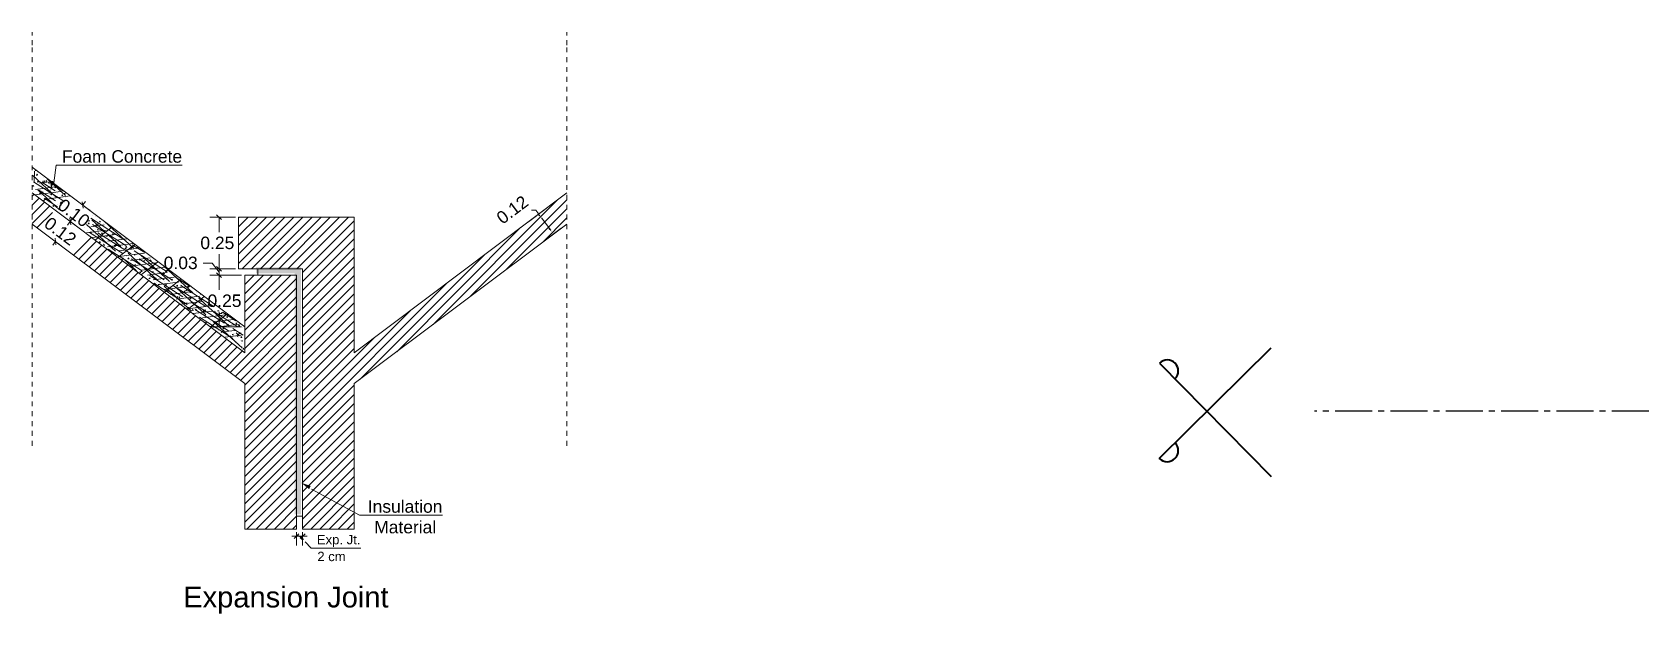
# Model space of a CAD drawing. Header units: metres. Extents: x 202848 to 204724, y 1924431 to 1925550.
# Drawn here: x 203373.34 to 203406.14, y 1924689.77 to 1924701.6 of the extents above; entities that cross this region are included whole.
import ezdxf

# ---------------------------------------------------------------- set-up
doc = ezdxf.new("R2010")
doc.units = ezdxf.units.M
doc.header["$MEASUREMENT"] = 0
doc.linetypes.add('CENTER2', pattern=[1.125, 0.75, -0.125, 0.125, -0.125])
doc.linetypes.add('PDF_IMPORT', pattern=[1, 0.8, -0.2])
doc.layers.add('rft', color=5, linetype='Continuous', lineweight=40)
doc.layers.add('WALL', color=7, linetype='Continuous', lineweight=35)
doc.styles.add('PDF Arial-BoldMT', font='arial.ttf')
doc.styles.add('PDF ArialMT', font='arial.ttf')

msp = doc.modelspace()

# ---------------------------------------------------------------- hatches: boundary and pattern name
at = {"layer": 'WALL', "transparency": 33554559}
msp.add_hatch(color=256, dxfattribs=at).paths.add_polyline_path([(203378.7958, 1924696.8205), (203377.8833, 1924696.8205), (203377.8833, 1924696.6945), (203378.6698, 1924696.6945), (203378.6698, 1924691.7925), (203378.7958, 1924691.7925)])

# ---------------------------------------------------------------- linework, layer by layer
at = {"linetype": 'CENTER2', "lineweight": -2}
msp.add_line((203436.5738, 1924693.8891), (203399.4022, 1924693.8891), dxfattribs=at)
at = {"layer": 'rft'}
for p, q in [((203396.2496, 1924692.9315), (203398.5255, 1924695.1794)), ((203396.2516, 1924694.8688), (203398.5255, 1924692.5665))]:
    msp.add_line(p, q, dxfattribs=at)
for centre, start, end in [((203396.4097, 1924694.7087), 314.64474, 134.64474), ((203396.4097, 1924693.0896), 224.64474, 44.64474)]:
    msp.add_arc(centre, 0.225, start, end, dxfattribs=at)
at = {"layer": 'WALL', "linetype": 'PDF_IMPORT', "lineweight": 5, "ltscale": 0.103788}
for points in [[(203373.3354, 1924693.1908), (203373.3354, 1924701.336), (203373.3354, 1924701.5987)], [(203384.2042, 1924693.1908), (203384.2042, 1924701.336), (203384.2042, 1924701.5987)]]:
    msp.add_lwpolyline(points, dxfattribs=at)
at = {"layer": 'WALL', "lineweight": 5}
for points in [[(203373.3354, 1924698.8562), (203377.6565, 1924695.6076), (203377.6583, 1924695.6076)], [(203373.3354, 1924698.849), (203373.3354, 1924698.849)], [(203373.3948, 1924698.7892), (203373.4056, 1924698.8022)], [(203373.3966, 1924698.7892), (203373.4146, 1924698.7878)], [(203373.4146, 1924698.7842), (203373.411, 1924698.7964)], [(203373.7746, 1924698.5373), (203373.8214, 1924698.8972), (203373.9095, 1924698.8972), (203376.3842, 1924698.8972)], [(203373.3426, 1924698.4725), (203373.3642, 1924698.4797)], [(203373.3426, 1924698.4711), (203373.3588, 1924698.4617)], [(203373.357, 1924698.4617), (203373.3624, 1924698.4797)], [(203373.3678, 1924698.6258), (203373.3678, 1924698.6258)], [(203373.4344, 1924698.6884), (203373.42, 1924698.7014), (203373.4416, 1924698.71)], [(203373.4236, 1924698.7194), (203373.4236, 1924698.7194)], [(203373.4326, 1924698.6884), (203373.4398, 1924698.7086)], [(203373.4398, 1924698.5538), (203373.4542, 1924698.5718)], [(203373.4398, 1924698.5517), (203373.4578, 1924698.5502)], [(203373.4506, 1924698.7496), (203373.4506, 1924698.7496)], [(203373.4578, 1924698.5481), (203373.4542, 1924698.5661)], [(203373.5244, 1924698.5286), (203373.5496, 1924698.5538)], [(203373.5316, 1924698.4797), (203373.5316, 1924698.4797)], [(203373.537, 1924698.5841), (203373.537, 1924698.5841)], [(203373.5406, 1924698.6884), (203373.5406, 1924698.6884)], [(203373.5532, 1924698.5589), (203373.5802, 1924698.5538)], [(203373.5658, 1924698.651), (203373.5658, 1924698.651)], [(203373.582, 1924698.5538), (203373.5784, 1924698.5841)], [(203373.6234, 1924698.5625), (203373.6072, 1924698.5733), (203373.6288, 1924698.5826)], [(203373.6216, 1924698.5625), (203373.627, 1924698.5805)], [(203373.6648, 1924698.5322), (203373.6792, 1924698.5502)], [(203373.6666, 1924698.5322), (203373.6828, 1924698.5322)], [(203373.6828, 1924698.5286), (203373.6792, 1924698.5481)], [(203373.6954, 1924698.5049), (203373.6954, 1924698.5049)], [(203373.3354, 1924698.3307), (203377.6565, 1924695.0821), (203377.6565, 1924696.6585), (203378.7058, 1924696.6585), (203378.7058, 1924691.4938), (203377.6565, 1924691.4938), (203377.6565, 1924694.4523), (203373.3354, 1924697.6987)], [(203373.3354, 1924698.2673), (203373.3714, 1924698.3033)], [(203373.3354, 1924698.0802), (203373.4776, 1924698.2242)], [(203373.3354, 1924697.8952), (203373.5838, 1924698.1435)], [(203373.3678, 1924698.3537), (203373.3678, 1924698.3537)], [(203373.3732, 1924698.4603), (203373.3732, 1924698.4603)], [(203373.501, 1924698.3141), (203373.483, 1924698.3141), (203373.4974, 1924698.3343)], [(203373.501, 1924698.3105), (203373.4974, 1924698.3307)], [(203373.5244, 1924698.2709), (203373.5244, 1924698.2709)], [(203373.528, 1924698.3753), (203373.528, 1924698.3753)], [(203373.546, 1924698.3343), (203373.5298, 1924698.3451), (203373.5532, 1924698.3537)], [(203373.5442, 1924698.3321), (203373.5514, 1924698.3523)], [(203373.5658, 1924698.1702), (203373.591, 1924698.1954)], [(203373.5946, 1924698.199), (203373.6234, 1924698.1954)], [(203373.6234, 1924698.1939), (203373.6198, 1924698.2242)], [(203373.6846, 1924698.1882), (203373.6846, 1924698.1882)], [(203373.6882, 1924698.2925), (203373.6882, 1924698.2925)], [(203373.6918, 1924698.3991), (203373.6918, 1924698.3991)], [(203373.708, 1924698.2961), (203373.726, 1924698.2947)], [(203373.7098, 1924698.2947), (203373.7242, 1924698.3141)], [(203373.735, 1924698.2083), (203373.7188, 1924698.2191), (203373.7404, 1924698.2263)], [(203373.726, 1924698.2911), (203373.7224, 1924698.3105)], [(203373.7314, 1924698.2062), (203373.7386, 1924698.2263)], [(203373.7944, 1924698.4473), (203373.8178, 1924698.4567)], [(203373.7962, 1924698.4473), (203373.8106, 1924698.4365)], [(203373.8088, 1924698.4365), (203373.8142, 1924698.4545)], [(203373.8448, 1924698.2119), (203373.8448, 1924698.2119)], [(203373.8501, 1924698.3163), (203373.8501, 1924698.3163)], [(203373.8537, 1924698.4207), (203373.8537, 1924698.4207)], [(203373.9023, 1924698.1162), (203373.9258, 1924698.1414)], [(203373.9294, 1924698.1471), (203373.9582, 1924698.1435)], [(203373.9528, 1924698.2745), (203373.9348, 1924698.2767), (203373.9492, 1924698.2925)], [(203373.9456, 1924698.1342), (203373.9456, 1924698.1342)], [(203373.951, 1924698.2709), (203373.9492, 1924698.2911)], [(203373.9582, 1924698.1414), (203373.9564, 1924698.1723)], [(203373.9995, 1924698.3105), (203373.9816, 1924698.3199), (203374.0031, 1924698.3285), (203373.996, 1924698.3091)], [(203374.0031, 1924698.2314), (203374.0031, 1924698.2314)], [(203374.0085, 1924698.3357), (203374.0085, 1924698.3357)], [(203374.3523, 1924698.1507), (203374.3703, 1924698.019)], [(203374.3613, 1924698.086), (203374.4189, 1924698.1594)], [(203384.2042, 1924697.6987), (203379.881, 1924694.4523), (203379.881, 1924691.4938), (203378.8318, 1924691.4938), (203378.8318, 1924696.7845), (203377.5306, 1924696.7845), (203377.5306, 1924697.8355), (203379.881, 1924697.8355), (203379.881, 1924695.0821), (203384.2042, 1924698.3307)], [(203381.4882, 1924695.658), (203384.004, 1924698.181)], [(203382.23, 1924696.218), (203384.2042, 1924698.1939)], [(203373.3354, 1924697.7095), (203373.6882, 1924698.0644)], [(203373.4362, 1924697.6253), (203373.744, 1924697.9326)], [(203373.6792, 1924698.0838), (203373.6792, 1924698.0838)], [(203373.7458, 1924698.1075), (203373.7458, 1924698.1075)], [(203373.771, 1924698.0572), (203373.753, 1924698.0586), (203373.7674, 1924698.0766)], [(203373.771, 1924698.055), (203373.7674, 1924698.0752)], [(203373.8376, 1924698.001), (203373.8376, 1924698.001)], [(203373.8412, 1924698.1054), (203373.8412, 1924698.1054)], [(203373.8627, 1924698.0104), (203373.8627, 1924698.0104)], [(203373.9222, 1924698.0802), (203373.9059, 1924698.091), (203373.9276, 1924698.1003)], [(203373.9204, 1924698.0802), (203373.9258, 1924698.0982)], [(203373.9995, 1924698.127), (203373.9995, 1924698.127)], [(203374.1651, 1924697.8247), (203374.1093, 1924697.7491), (203374.0517, 1924697.6721)], [(203374.3451, 1924698.0967), (203374.3469, 1924698.0967)], [(203374.3991, 1924698.0572), (203374.5125, 1924697.9722)], [(203374.5701, 1924697.8772), (203374.5701, 1924697.8772)], [(203374.6276, 1924697.8498), (203374.6276, 1924697.8498)], [(203374.6925, 1924697.8088), (203374.6925, 1924697.8088)], [(203377.4658, 1924697.8355), (203376.9439, 1924697.8355)], [(203377.1797, 1924697.7887), (203377.0842, 1924697.8844)], [(203377.1328, 1924697.8355), (203377.1328, 1924697.8355)], [(203377.1328, 1924697.8355), (203377.1328, 1924697.5331)], [(203377.5306, 1924697.8268), (203377.5414, 1924697.8355)], [(203377.5306, 1924697.6411), (203377.7268, 1924697.8355)], [(203377.5306, 1924697.4561), (203377.9122, 1924697.8355)], [(203377.5306, 1924697.269), (203378.0975, 1924697.8355)], [(203377.5306, 1924697.0832), (203378.2829, 1924697.8355)], [(203377.5306, 1924696.8982), (203378.4683, 1924697.8355)], [(203377.5306, 1924697.8355), (203377.5324, 1924697.8355)], [(203377.6044, 1924696.7845), (203378.6536, 1924697.8355)], [(203377.7898, 1924696.7845), (203378.839, 1924697.8355)], [(203377.9769, 1924696.7845), (203379.0244, 1924697.8355)], [(203378.1605, 1924696.7845), (203379.2097, 1924697.8355)], [(203378.3459, 1924696.7845), (203379.3951, 1924697.8355)], [(203378.5313, 1924696.7845), (203379.5805, 1924697.8355)], [(203378.7166, 1924696.7845), (203379.7658, 1924697.8355)], [(203382.9711, 1924696.7737), (203384.2042, 1924698.0082)], [(203383.4263, 1924697.7455), (203383.7843, 1924698.0154)], [(203383.6338, 1924697.9024), (203383.5761, 1924697.978), (203383.4825, 1924697.978)], [(203383.8801, 1924697.5727), (203383.6892, 1924697.8268)], [(203383.713, 1924697.3316), (203384.2042, 1924697.8232)], [(203374.0949, 1924697.7599), (203374.0949, 1924697.7599)], [(203374.1471, 1924697.7203), (203374.2605, 1924697.6339), (203374.1615, 1924697.7095)], [(203374.4027, 1924697.6289), (203374.4027, 1924697.6289)], [(203374.462, 1924697.5619), (203374.462, 1924697.5619)], [(203374.4656, 1924697.6685), (203374.4656, 1924697.6685)], [(203374.4692, 1924697.7116), (203374.4855, 1924697.7008)], [(203374.471, 1924697.7116), (203374.4927, 1924697.7203)], [(203374.4764, 1924697.762), (203374.4927, 1924697.7599)], [(203374.4837, 1924697.6987), (203374.4909, 1924697.7188)], [(203374.4873, 1924697.7527), (203374.4873, 1924697.7527)], [(203374.4909, 1924697.7563), (203374.4891, 1924697.7764)], [(203374.5161, 1924697.5245), (203374.5323, 1924697.5425)], [(203374.5179, 1924697.5245), (203374.5359, 1924697.5223)], [(203374.5359, 1924697.5209), (203374.5323, 1924697.5403)], [(203374.606, 1924697.7692), (203374.606, 1924697.7692)], [(203374.615, 1924697.6555), (203374.6402, 1924697.6807)], [(203374.6222, 1924697.4813), (203374.6222, 1924697.4813)], [(203374.6258, 1924697.5857), (203374.6258, 1924697.5857)], [(203374.6294, 1924697.6915), (203374.6294, 1924697.6915)], [(203374.6312, 1924697.7959), (203374.6312, 1924697.7959)], [(203374.6438, 1924697.6843), (203374.6708, 1924697.6792)], [(203374.6726, 1924697.5727), (203374.6564, 1924697.5835), (203374.6798, 1924697.5929)], [(203374.6726, 1924697.6792), (203374.669, 1924697.708)], [(203374.6708, 1924697.5727), (203374.678, 1924697.5907)], [(203374.7177, 1924697.7404), (203374.6997, 1924697.7419), (203374.7141, 1924697.7599)], [(203374.7177, 1924697.7383), (203374.7141, 1924697.7584)], [(203374.7608, 1924697.5029), (203374.7428, 1924697.5043), (203374.7572, 1924697.5223)], [(203374.7608, 1924697.5007), (203374.7572, 1924697.5209)], [(203374.7878, 1924697.6087), (203374.7878, 1924697.6087)], [(203374.7914, 1924697.7131), (203374.7914, 1924697.7131)], [(203374.8994, 1924697.6771), (203374.8994, 1924697.6771)], [(203374.9426, 1924697.5245), (203374.9426, 1924697.5245)], [(203374.9516, 1924697.6015), (203374.9732, 1924697.6253)], [(203374.9678, 1924697.4849), (203374.9822, 1924697.5029)], [(203374.9696, 1924697.4849), (203374.9876, 1924697.4827)], [(203374.9858, 1924697.4791), (203374.9822, 1924697.4993)], [(203378.8318, 1924696.7147), (203379.881, 1924697.7656)], [(203378.8318, 1924696.529), (203379.881, 1924697.5799)], [(203380.747, 1924695.1019), (203383.2643, 1924697.6253)], [(203383.3745, 1924697.708), (203383.3759, 1924697.708)], [(203383.7288, 1924697.3424), (203384.0868, 1924697.6123)], [(203383.9355, 1924697.4993), (203383.9355, 1924697.4993)], [(203373.7512, 1924697.269), (203373.807, 1924697.3445), (203373.8088, 1924697.3445)], [(203373.8178, 1924697.2776), (203373.798, 1924697.4108)], [(203373.8609, 1924697.3049), (203373.9582, 1924697.2308)], [(203374.1759, 1924697.0674), (203374.5359, 1924697.4273)], [(203374.2839, 1924696.9861), (203374.6438, 1924697.3481)], [(203374.3883, 1924696.909), (203374.7482, 1924697.269)], [(203374.4945, 1924696.8277), (203374.8544, 1924697.1876)], [(203374.6816, 1924697.3193), (203374.6834, 1924697.3208)], [(203374.687, 1924697.3244), (203374.7141, 1924697.3208)], [(203374.7141, 1924697.3193), (203374.7105, 1924697.3496)], [(203374.7752, 1924697.2941), (203374.7752, 1924697.2941)], [(203374.7788, 1924697.3985), (203374.7788, 1924697.3985)], [(203374.786, 1924697.2668), (203374.8004, 1924697.2869)], [(203374.7878, 1924697.269), (203374.8058, 1924697.2654)], [(203374.7914, 1924697.2366), (203374.7914, 1924697.2366)], [(203374.804, 1924697.2632), (203374.8004, 1924697.2833)], [(203374.8454, 1924697.4561), (203374.867, 1924697.4647)], [(203374.8454, 1924697.4575), (203374.8598, 1924697.4467)], [(203374.8598, 1924697.4453), (203374.8652, 1924697.4647)], [(203374.93, 1924697.2092), (203374.93, 1924697.2092)], [(203374.9336, 1924697.3136), (203374.9336, 1924697.3136)], [(203374.939, 1924697.4201), (203374.939, 1924697.4201)], [(203374.993, 1924697.2416), (203375.0164, 1924697.269)], [(203375.0307, 1924697.2474), (203375.0128, 1924697.2474), (203375.0271, 1924697.2654)], [(203375.0217, 1924697.2725), (203375.0506, 1924697.269)], [(203375.0307, 1924697.2438), (203375.0271, 1924697.2632)], [(203375.0325, 1924697.3301), (203375.0488, 1924697.3208)], [(203375.0343, 1924697.3301), (203375.056, 1924697.3388)], [(203375.047, 1924697.3193), (203375.0542, 1924697.3388)], [(203375.0506, 1924697.2668), (203375.047, 1924697.2956)], [(203375.0938, 1924697.233), (203375.0938, 1924697.233)], [(203375.0992, 1924697.3388), (203375.0992, 1924697.3388)], [(203375.1028, 1924697.4431), (203375.1028, 1924697.4431)], [(203375.2197, 1924697.2042), (203375.2359, 1924697.1934)], [(203375.2215, 1924697.2042), (203375.2431, 1924697.2128)], [(203375.2359, 1924697.1912), (203375.2413, 1924697.2092)], [(203375.2576, 1924697.2258), (203375.2377, 1924697.2294), (203375.254, 1924697.2474)], [(203375.2558, 1924697.2236), (203375.2522, 1924697.2438)], [(203375.254, 1924697.2546), (203375.254, 1924697.2546)], [(203375.2594, 1924697.3604), (203375.2594, 1924697.3604)], [(203375.3295, 1924697.1912), (203375.3547, 1924697.2164)], [(203375.3583, 1924697.22), (203375.3853, 1924697.2164)], [(203375.3871, 1924697.215), (203375.3835, 1924697.2438)], [(203375.4105, 1924697.1696), (203375.4105, 1924697.1696)], [(203375.4627, 1924697.2078), (203375.4789, 1924697.2258)], [(203375.4645, 1924697.2078), (203375.4843, 1924697.2078)], [(203375.4825, 1924697.2042), (203375.4789, 1924697.2236)], [(203378.8318, 1924696.344), (203379.881, 1924697.3949)], [(203378.8318, 1924696.1583), (203379.881, 1924697.2078)], [(203383.677, 1924697.3028), (203383.6784, 1924697.3028)], [(203374.6006, 1924696.7485), (203374.9606, 1924697.1084)], [(203374.7069, 1924696.6693), (203375.0668, 1924697.0292)], [(203374.813, 1924696.5887), (203375.1729, 1924696.9501)], [(203374.9192, 1924696.5095), (203375.2792, 1924696.8694)], [(203374.966, 1924697.1048), (203374.9786, 1924697.1106)], [(203374.9732, 1924697.0998), (203374.9768, 1924697.1084)], [(203375.0686, 1924697.0278), (203375.0704, 1924697.0292)], [(203375.0722, 1924697.0256), (203375.0704, 1924697.0256)], [(203375.0902, 1924697.1264), (203375.0902, 1924697.1264)], [(203375.1604, 1924696.9645), (203375.1442, 1924696.9738), (203375.1658, 1924696.9825)], [(203375.1586, 1924696.963), (203375.164, 1924696.9825)], [(203375.2449, 1924696.9393), (203375.2449, 1924696.9393)], [(203375.2485, 1924697.0436), (203375.2485, 1924697.0436)], [(203375.3008, 1924696.9897), (203375.281, 1924696.9918), (203375.2972, 1924697.0098)], [(203375.299, 1924696.9861), (203375.2954, 1924697.0062)], [(203375.3313, 1924696.8479), (203375.3547, 1924696.8565)], [(203375.3331, 1924696.8479), (203375.3475, 1924696.8371)], [(203375.3457, 1924696.8349), (203375.3529, 1924696.8551)], [(203375.3709, 1924696.8313), (203375.3943, 1924696.8565)], [(203375.3979, 1924696.8601), (203375.4267, 1924696.8565)], [(203375.3979, 1924696.8551), (203375.3979, 1924696.8551)], [(203375.4033, 1924696.9609), (203375.4033, 1924696.9609)], [(203375.4069, 1924697.0652), (203375.4069, 1924697.0652)], [(203375.4087, 1924697.076), (203375.4303, 1924697.0832)], [(203375.4087, 1924697.0782), (203375.4231, 1924697.0652)], [(203375.4231, 1924697.0638), (203375.4303, 1924697.0818)], [(203375.4285, 1924696.8565), (203375.4249, 1924696.8853)], [(203375.5077, 1924696.9702), (203375.5221, 1924696.9897)], [(203375.5077, 1924696.9717), (203375.5257, 1924696.9702)], [(203375.5257, 1924696.9666), (203375.5221, 1924696.9861)], [(203375.5617, 1924696.8781), (203375.5617, 1924696.8781)], [(203375.5653, 1924696.9825), (203375.5653, 1924696.9825)], [(203375.5707, 1924697.089), (203375.5707, 1924697.089)], [(203375.5959, 1924696.9486), (203375.6175, 1924696.9573)], [(203375.5959, 1924696.9501), (203375.6121, 1924696.9393)], [(203375.6103, 1924696.9378), (203375.6175, 1924696.9558)], [(203375.7237, 1924696.8997), (203375.7237, 1924696.8997)], [(203375.7273, 1924697.0062), (203375.7273, 1924697.0062)], [(203375.7524, 1924696.9501), (203375.7327, 1924696.9522), (203375.7471, 1924696.9702)], [(203375.7524, 1924696.9465), (203375.7471, 1924696.9666)], [(203375.7632, 1924696.8047), (203375.7614, 1924696.8335)], [(203375.7992, 1924696.8133), (203375.783, 1924696.8227), (203375.8064, 1924696.8313)], [(203375.7992, 1924696.8097), (203375.8046, 1924696.8299)], [(203377.1328, 1924696.7219), (203376.9961, 1924696.9054), (203376.8089, 1924696.9054)], [(203377.1328, 1924696.7845), (203377.1328, 1924697.0868)], [(203377.1328, 1924696.6585), (203377.1328, 1924696.7845), (203377.1328, 1924696.8802)], [(203378.8318, 1924695.9711), (203379.881, 1924697.0221)], [(203378.8318, 1924695.7861), (203379.881, 1924696.8371)], [(203380.0037, 1924694.5441), (203382.521, 1924697.0674)], [(203375.0253, 1924696.4304), (203375.3835, 1924696.7903)], [(203375.1316, 1924696.3512), (203375.4897, 1924696.7111)], [(203375.2377, 1924696.2698), (203375.5959, 1924696.6319)], [(203375.3421, 1924696.1928), (203375.7021, 1924696.5527)], [(203375.5185, 1924696.7197), (203375.5419, 1924696.7291)], [(203375.5203, 1924696.7197), (203375.5365, 1924696.7089)], [(203375.5347, 1924696.7089), (203375.5401, 1924696.7291)], [(203375.5707, 1924696.7327), (203375.5509, 1924696.7341), (203375.5653, 1924696.7521)], [(203375.5581, 1924696.7737), (203375.5581, 1924696.7737)], [(203375.5689, 1924696.7305), (203375.5653, 1924696.7485)], [(203375.7075, 1924696.7795), (203375.7309, 1924696.8047)], [(203375.7075, 1924696.5938), (203375.7309, 1924696.6031)], [(203375.7093, 1924696.5938), (203375.7237, 1924696.583)], [(203375.7129, 1924696.5866), (203375.7129, 1924696.5866)], [(203375.7183, 1924696.6909), (203375.7183, 1924696.6909)], [(203375.7219, 1924696.583), (203375.7291, 1924696.601)], [(203375.7345, 1924696.8083), (203375.7614, 1924696.8047)], [(203375.7758, 1924696.7125), (203375.7902, 1924696.7327)], [(203375.7776, 1924696.7147), (203375.7956, 1924696.7125)], [(203375.7956, 1924696.7089), (203375.7902, 1924696.7305)], [(203375.8389, 1924696.475), (203375.8209, 1924696.4771), (203375.8353, 1924696.4951)], [(203375.8695, 1924696.5023), (203375.8695, 1924696.5023)], [(203375.8713, 1924696.6046), (203375.8713, 1924696.6046)], [(203375.8749, 1924696.7111), (203375.8749, 1924696.7111)], [(203375.8803, 1924696.8169), (203375.8803, 1924696.8169)], [(203375.972, 1924696.6945), (203375.9936, 1924696.7039)], [(203375.972, 1924696.6967), (203375.9864, 1924696.6859)], [(203375.9864, 1924696.6837), (203375.9936, 1924696.7017)], [(203376.0207, 1924696.6931), (203376.0026, 1924696.6945), (203376.017, 1924696.7125)], [(203376.0207, 1924696.6909), (203376.0152, 1924696.7089)], [(203376.0315, 1924696.5254), (203376.0315, 1924696.5254)], [(203376.0351, 1924696.6319), (203376.0351, 1924696.6319)], [(203376.0387, 1924696.7341), (203376.0387, 1924696.7341)], [(203376.0423, 1924696.7269), (203376.0656, 1924696.7521)], [(203376.071, 1924696.7557), (203376.098, 1924696.7521)], [(203376.0998, 1924696.7507), (203376.098, 1924696.7809)], [(203376.1592, 1924696.5686), (203376.1808, 1924696.5758), (203376.1754, 1924696.5578), (203376.1592, 1924696.5707)], [(203376.1934, 1924696.5491), (203376.1934, 1924696.5491)], [(203376.197, 1924696.6535), (203376.197, 1924696.6535)], [(203376.2384, 1924696.6751), (203376.2276, 1924696.6751), (203376.2312, 1924696.6787)], [(203377.1328, 1924696.7845), (203377.1328, 1924696.7845)], [(203377.1328, 1924696.6585), (203377.1328, 1924696.6585)], [(203377.1328, 1924696.565), (203377.1328, 1924696.6585), (203377.1328, 1924696.3584)], [(203377.6565, 1924696.6535), (203377.6655, 1924696.6585)], [(203377.6565, 1924696.4663), (203377.8491, 1924696.6585)], [(203377.6565, 1924696.2806), (203378.0345, 1924696.6585)], [(203377.6565, 1924696.0956), (203378.2199, 1924696.6585)], [(203377.6565, 1924695.9099), (203378.4052, 1924696.6585)], [(203377.6565, 1924695.7228), (203378.5906, 1924696.6585)], [(203377.6565, 1924695.5378), (203378.7058, 1924696.5887)], [(203377.9194, 1924696.6585), (203377.9194, 1924696.7845)], [(203378.8318, 1924695.6004), (203379.881, 1924696.6513)], [(203378.8318, 1924693.5561), (203381.7799, 1924696.5095)], [(203375.4483, 1924696.1115), (203375.8083, 1924696.4714)], [(203375.5545, 1924696.0323), (203375.9144, 1924696.3922)], [(203375.6607, 1924695.9531), (203376.0207, 1924696.313)], [(203375.7668, 1924695.8725), (203376.1268, 1924696.2324)], [(203375.8389, 1924696.4735), (203375.8353, 1924696.4915)], [(203375.9126, 1924696.457), (203375.8947, 1924696.4663), (203375.9162, 1924696.475), (203375.909, 1924696.4555)], [(203376.0297, 1924696.421), (203376.0297, 1924696.421)], [(203376.0638, 1924696.4555), (203376.0458, 1924696.457), (203376.0602, 1924696.475)], [(203376.0638, 1924696.4534), (203376.0602, 1924696.4735)], [(203376.1034, 1924696.3476), (203376.098, 1924696.3296), (203376.0836, 1924696.3404), (203376.1052, 1924696.349)], [(203376.0854, 1924696.367), (203376.1088, 1924696.3922)], [(203376.1124, 1924696.3958), (203376.1412, 1924696.3922), (203376.1376, 1924696.4232)], [(203376.1808, 1924696.2324), (203376.1808, 1924696.2324)], [(203376.1844, 1924696.3368), (203376.1844, 1924696.3368)], [(203376.2906, 1924696.4354), (203376.2708, 1924696.4376), (203376.287, 1924696.4555)], [(203376.287, 1924696.2015), (203376.2708, 1924696.2122), (203376.2924, 1924696.2216)], [(203376.2888, 1924696.4318), (203376.2852, 1924696.4534)], [(203376.2852, 1924696.2015), (203376.2924, 1924696.2194)], [(203376.314, 1924696.2015), (203376.3302, 1924696.218)], [(203376.3158, 1924696.2015), (203376.3338, 1924696.2)], [(203376.332, 1924696.1964), (203376.3302, 1924696.2144)], [(203376.3409, 1924696.254), (203376.3409, 1924696.254)], [(203376.3445, 1924696.3584), (203376.3445, 1924696.3584)], [(203376.3481, 1924696.4627), (203376.3481, 1924696.4627)], [(203376.3481, 1924696.4412), (203376.3698, 1924696.4498)], [(203376.3481, 1924696.4426), (203376.3625, 1924696.4318)], [(203376.3625, 1924696.4304), (203376.3698, 1924696.4484)], [(203376.4184, 1924696.3152), (203376.4454, 1924696.3404)], [(203376.449, 1924696.344), (203376.476, 1924696.3404)], [(203376.4778, 1924696.3404), (203376.4742, 1924696.3706)], [(203376.4957, 1924696.4174), (203376.5155, 1924696.416)], [(203376.4975, 1924696.4174), (203376.5137, 1924696.4354)], [(203376.4993, 1924696.1712), (203376.4993, 1924696.1712)], [(203376.5029, 1924696.2756), (203376.5029, 1924696.2756)], [(203376.5083, 1924696.3814), (203376.5083, 1924696.3814)], [(203376.5155, 1924696.4138), (203376.5119, 1924696.4318)], [(203376.5353, 1924696.313), (203376.5569, 1924696.3224), (203376.5497, 1924696.3022)], [(203376.5353, 1924696.3152), (203376.5515, 1924696.3058)], [(203376.5605, 1924696.1799), (203376.5407, 1924696.1799), (203376.5569, 1924696.1979)], [(203376.5587, 1924696.1748), (203376.5569, 1924696.1964)], [(203376.6613, 1924696.1928), (203376.6613, 1924696.1928)], [(203376.6649, 1924696.2986), (203376.6649, 1924696.2986)], [(203376.7225, 1924696.1871), (203376.7459, 1924696.1964)], [(203376.7225, 1924696.1892), (203376.7387, 1924696.1784)], [(203376.7387, 1924696.1748), (203376.7441, 1924696.1943)], [(203376.7567, 1924696.2626), (203376.7693, 1924696.2756)], [(203376.7657, 1924696.1604), (203376.7819, 1924696.1784)], [(203376.7855, 1924696.1568), (203376.7819, 1924696.1748)], [(203377.6565, 1924695.3521), (203378.7058, 1924696.403)], [(203377.6565, 1924695.1671), (203378.7058, 1924696.218)], [(203378.8318, 1924695.4154), (203379.881, 1924696.4663)], [(203378.8318, 1924695.2282), (203379.881, 1924696.2792)], [(203375.8731, 1924695.7933), (203376.233, 1924696.1532)], [(203375.9774, 1924695.7141), (203376.3374, 1924696.074)], [(203376.0854, 1924695.6328), (203376.4454, 1924695.9949)], [(203376.1898, 1924695.5536), (203376.5497, 1924695.9157)], [(203376.3356, 1924696.1475), (203376.3356, 1924696.1475)], [(203376.458, 1924696.0848), (203376.4814, 1924696.0935)], [(203376.458, 1924696.0863), (203376.4742, 1924696.0755)], [(203376.4742, 1924696.074), (203376.4796, 1924696.092)], [(203376.476, 1924695.9711), (203376.4867, 1924695.9819)], [(203376.4903, 1924695.9855), (203376.5173, 1924695.9819)], [(203376.4957, 1924696.0668), (203376.4957, 1924696.0668)], [(203376.5173, 1924695.9805), (203376.5137, 1924696.0107)], [(203376.584, 1924695.9423), (203376.6002, 1924695.9625)], [(203376.584, 1924695.9445), (203376.6038, 1924695.9409)], [(203376.6038, 1924695.9387), (203376.6002, 1924695.9589)], [(203376.6613, 1924695.9495), (203376.6469, 1924695.9589), (203376.6703, 1924695.9675)], [(203376.6487, 1924695.8797), (203376.6487, 1924695.8797)], [(203376.6541, 1924695.9841), (203376.6541, 1924695.9841)], [(203376.6613, 1924695.9459), (203376.6667, 1924695.9661)], [(203376.7675, 1924696.1619), (203376.7855, 1924696.1583)], [(203376.7963, 1924695.9027), (203376.8215, 1924695.9279)], [(203376.8089, 1924695.8991), (203376.8089, 1924695.8991)], [(203376.8287, 1924695.9229), (203376.8107, 1924695.9229), (203376.8251, 1924695.9409)], [(203376.8125, 1924696.0035), (203376.8125, 1924696.0035)], [(203376.8161, 1924696.11), (203376.8161, 1924696.11)], [(203376.8287, 1924695.9193), (203376.8251, 1924695.9387)], [(203376.8251, 1924695.9337), (203376.8539, 1924695.9279)], [(203376.8503, 1924695.8221), (203376.8341, 1924695.8329), (203376.8557, 1924695.8401), (203376.8485, 1924695.8199)], [(203376.8557, 1924695.9279), (203376.8521, 1924695.9589)], [(203376.9115, 1924696.0611), (203376.9331, 1924696.0704)], [(203376.9115, 1924696.0632), (203376.9259, 1924696.0503)], [(203376.9259, 1924696.0488), (203376.9331, 1924696.0683)], [(203376.9727, 1924695.9229), (203376.9727, 1924695.9229)], [(203376.9763, 1924696.0273), (203376.9763, 1924696.0273)], [(203377.0357, 1924695.9049), (203377.0555, 1924695.9027)], [(203377.0375, 1924695.9049), (203377.0519, 1924695.9229)], [(203377.0555, 1924695.8991), (203377.0501, 1924695.9193)], [(203377.0986, 1924695.9337), (203377.1202, 1924695.9409), (203377.1148, 1924695.9229)], [(203377.0986, 1924695.9351), (203377.1148, 1924695.9243)], [(203377.131, 1924695.8401), (203377.131, 1924695.8401)], [(203377.1328, 1924695.6076), (203377.1328, 1924695.9099)], [(203377.1328, 1924695.8509), (203377.1581, 1924695.8775)], [(203377.1346, 1924695.9445), (203377.1346, 1924695.9445)], [(203377.1635, 1924695.8811), (203377.1905, 1924695.8761), (203377.1869, 1924695.9063)], [(203377.2804, 1924695.8833), (203377.2624, 1924695.8847), (203377.2732, 1924695.8977)], [(203377.2804, 1924695.8797), (203377.2786, 1924695.8941)], [(203377.2912, 1924695.8631), (203377.2912, 1924695.8631)], [(203377.3561, 1924694.6772), (203378.7058, 1924696.0323)], [(203377.4622, 1924694.5998), (203378.7058, 1924695.8451)], [(203378.8318, 1924695.0425), (203379.881, 1924696.0935)], [(203378.8318, 1924693.7415), (203381.038, 1924695.9531)], [(203378.8318, 1924694.8572), (203379.881, 1924695.9085)], [(203376.2978, 1924695.4744), (203376.6559, 1924695.8343)], [(203376.4022, 1924695.3952), (203376.7621, 1924695.7552)], [(203376.5083, 1924695.3161), (203376.8683, 1924695.676)], [(203376.6146, 1924695.2369), (203376.9745, 1924695.5968)], [(203376.7207, 1924695.1563), (203377.0806, 1924695.5162)], [(203376.8053, 1924695.7933), (203376.8053, 1924695.7933)], [(203376.8737, 1924695.6853), (203376.8539, 1924695.6868), (203376.8683, 1924695.7048)], [(203376.8737, 1924695.6817), (203376.8683, 1924695.7012)], [(203377.5918, 1924695.6076), (203376.9439, 1924695.6076)], [(203376.9655, 1924695.7141), (203376.9655, 1924695.7141)], [(203376.9691, 1924695.8163), (203376.9691, 1924695.8163)], [(203377.0231, 1924695.7069), (203377.0447, 1924695.7141)], [(203377.0231, 1924695.7048), (203377.0375, 1924695.694), (203377.0429, 1924695.712)], [(203377.0986, 1924695.6652), (203377.0806, 1924695.6673), (203377.095, 1924695.6853)], [(203377.0842, 1924695.6544), (203377.1797, 1924695.5608)], [(203377.0986, 1924695.6637), (203377.0932, 1924695.6817)], [(203377.1202, 1924695.5248), (203377.1202, 1924695.5248)], [(203377.122, 1924695.6292), (203377.122, 1924695.6292)], [(203377.1761, 1924695.4924), (203377.1995, 1924695.5176)], [(203377.2049, 1924695.5212), (203377.2318, 1924695.5176)], [(203377.2103, 1924695.5774), (203377.2318, 1924695.586)], [(203377.2103, 1924695.5788), (203377.2264, 1924695.568)], [(203377.2246, 1924695.5666), (203377.2318, 1924695.5846)], [(203377.2318, 1924695.5162), (203377.2282, 1924695.5464)], [(203377.2786, 1924695.545), (203377.2786, 1924695.545)], [(203377.2822, 1924695.6493), (203377.2822, 1924695.6493)], [(203377.284, 1924695.7537), (203377.284, 1924695.7537)], [(203377.2858, 1924695.8077), (203377.302, 1924695.7969)], [(203377.2876, 1924695.8077), (203377.3092, 1924695.8149)], [(203377.302, 1924695.7947), (203377.3074, 1924695.8149)], [(203377.3056, 1924695.6457), (203377.32, 1924695.6652)], [(203377.3056, 1924695.6472), (203377.3236, 1924695.6457)], [(203377.3236, 1924695.6421), (203377.32, 1924695.6637)], [(203377.3668, 1924695.7947), (203377.3668, 1924695.7947)], [(203377.4424, 1924695.568), (203377.4424, 1924695.568)], [(203377.4442, 1924695.6724), (203377.4442, 1924695.6724)], [(203377.4892, 1924695.6709), (203377.4748, 1924695.6796), (203377.4964, 1924695.6889), (203377.4892, 1924695.6688)], [(203377.4874, 1924695.6853), (203377.4874, 1924695.6853)], [(203377.5504, 1924695.6256), (203377.5306, 1924695.6278), (203377.5468, 1924695.6457)], [(203377.5504, 1924695.622), (203377.5468, 1924695.6421)], [(203377.5684, 1924694.5189), (203378.7058, 1924695.6601)], [(203377.6026, 1924695.5918), (203377.6026, 1924695.5918)], [(203378.8318, 1924694.6718), (203379.881, 1924695.7228)], [(203378.8318, 1924694.4865), (203379.881, 1924695.5378)], [(203376.8251, 1924695.0767), (203377.1851, 1924695.437)], [(203376.9331, 1924694.9975), (203377.293, 1924695.3578)], [(203377.0375, 1924694.9166), (203377.3974, 1924695.2765)], [(203377.1437, 1924694.8374), (203377.5036, 1924695.1995)], [(203377.275, 1924695.4406), (203377.275, 1924695.4406)], [(203377.3488, 1924695.4096), (203377.365, 1924695.4276)], [(203377.3488, 1924695.4118), (203377.3668, 1924695.4082)], [(203377.3686, 1924695.406), (203377.365, 1924695.4262)], [(203377.392, 1924695.2858), (203377.392, 1924695.2858)], [(203377.3974, 1924695.4514), (203377.4136, 1924695.442)], [(203377.3992, 1924695.4514), (203377.4208, 1924695.46)], [(203377.4136, 1924695.4406), (203377.419, 1924695.4586)], [(203377.4298, 1924695.2549), (203377.4298, 1924695.2549)], [(203377.4334, 1924695.3593), (203377.4334, 1924695.3593)], [(203377.437, 1924695.4636), (203377.437, 1924695.4636)], [(203377.4964, 1924695.3146), (203377.4964, 1924695.3146)], [(203377.5108, 1924695.4406), (203377.536, 1924695.4658)], [(203377.5396, 1924695.4708), (203377.5684, 1924695.4658), (203377.5648, 1924695.4946)], [(203377.5936, 1924695.3902), (203377.5738, 1924695.3902), (203377.59, 1924695.4082)], [(203377.5738, 1924695.3254), (203377.5738, 1924695.3254)], [(203377.6008, 1924695.3146), (203377.5864, 1924695.3254), (203377.608, 1924695.3326)], [(203377.5936, 1924695.3845), (203377.59, 1924695.4046)], [(203377.5918, 1924695.2765), (203377.5918, 1924695.2765)], [(203377.5954, 1924695.3809), (203377.5954, 1924695.3809)], [(203377.599, 1924695.4852), (203377.599, 1924695.4852)], [(203377.6008, 1924695.3125), (203377.6062, 1924695.3326)], [(203377.6098, 1924695.2153), (203377.6098, 1924695.2153)], [(203377.6565, 1924694.4235), (203378.7058, 1924695.4744)], [(203377.6565, 1924694.2363), (203378.7058, 1924695.2894)], [(203378.8318, 1924693.9268), (203380.2969, 1924695.3952)], [(203378.8318, 1924694.2993), (203379.881, 1924695.3506)], [(203377.2498, 1924694.7582), (203377.6098, 1924695.1181)], [(203377.5882, 1924695.1707), (203377.5882, 1924695.1707)], [(203377.608, 1924695.1199), (203377.6062, 1924695.1361)], [(203377.6188, 1924695.1541), (203377.635, 1924695.1721)], [(203377.6188, 1924695.1527), (203377.6386, 1924695.1505)], [(203377.6368, 1924695.1491), (203377.6332, 1924695.1685)], [(203377.6565, 1924694.051), (203378.7058, 1924695.1019)], [(203377.6565, 1924693.8656), (203378.7058, 1924694.9166)], [(203378.8318, 1924694.114), (203379.881, 1924695.1649)], [(203377.6565, 1924693.6785), (203378.7058, 1924694.7294)], [(203377.6565, 1924693.4931), (203378.7058, 1924694.5441)], [(203377.6565, 1924693.3078), (203378.7058, 1924694.3587)], [(203378.8318, 1924693.3707), (203379.881, 1924694.4217)], [(203378.8318, 1924693.1836), (203379.881, 1924694.2345)], [(203377.6565, 1924693.1224), (203378.7058, 1924694.1733)], [(203377.6565, 1924692.937), (203378.7058, 1924693.988)], [(203378.8318, 1924692.9982), (203379.881, 1924694.0492)], [(203377.6565, 1924692.7499), (203378.7058, 1924693.8008)], [(203377.6565, 1924692.5645), (203378.7058, 1924693.6155)], [(203378.8318, 1924692.8129), (203379.881, 1924693.8638)], [(203378.8318, 1924692.6275), (203379.881, 1924693.6785)], [(203377.6565, 1924692.3792), (203378.7058, 1924693.4301)], [(203377.6565, 1924692.1938), (203378.7058, 1924693.2448)], [(203378.8318, 1924692.4422), (203379.881, 1924693.4931)], [(203378.8318, 1924692.255), (203379.881, 1924693.306)], [(203377.6565, 1924692.0085), (203378.7058, 1924693.0576)], [(203378.8318, 1924692.0697), (203379.881, 1924693.1206)], [(203378.8318, 1924691.8843), (203379.881, 1924692.9352)], [(203377.6565, 1924691.8213), (203378.7058, 1924692.8723)], [(203377.6565, 1924691.636), (203378.7058, 1924692.6869)], [(203378.8318, 1924691.6989), (203379.881, 1924692.7499)], [(203378.8318, 1924691.5136), (203379.881, 1924692.5645)], [(203377.6998, 1924691.4938), (203378.7058, 1924692.5016)], [(203377.8851, 1924691.4938), (203378.7058, 1924692.3162)], [(203378.9991, 1924691.4938), (203379.881, 1924692.3774)], [(203379.0153, 1924692.3036), (203379.9857, 1924691.7745), (203380.1312, 1924691.7745), (203381.6754, 1924691.7745)], [(203378.0723, 1924691.4938), (203378.7058, 1924692.129)], [(203378.2577, 1924691.4938), (203378.7058, 1924691.9437)], [(203379.1845, 1924691.4938), (203379.881, 1924692.192)], [(203379.3699, 1924691.4938), (203379.881, 1924692.0067)], [(203378.443, 1924691.4938), (203378.7058, 1924691.7583)], [(203378.6284, 1924691.4938), (203378.7058, 1924691.573)], [(203378.7058, 1924691.7565), (203378.8318, 1924691.7565)], [(203379.5553, 1924691.4938), (203379.881, 1924691.8213)], [(203379.7406, 1924691.4938), (203379.881, 1924691.6342)], [(203377.6565, 1924691.4938), (203378.7058, 1924691.4938), (203378.7076, 1924691.4938)], [(203378.8318, 1924691.348), (203378.7058, 1924691.348), (203378.6122, 1924691.348)], [(203378.659, 1924691.3012), (203378.7526, 1924691.3966)], [(203378.7058, 1924691.429), (203378.7058, 1924691.1591)], [(203378.8804, 1924691.3966), (203378.785, 1924691.3012)], [(203379.881, 1924691.4938), (203378.8318, 1924691.4938), (203378.8336, 1924691.4938)], [(203378.8318, 1924691.429), (203378.8318, 1924691.1591)], [(203378.9272, 1924691.348), (203378.8318, 1924691.348), (203378.8336, 1924691.348)], [(203378.8804, 1924691.2365), (203379.0081, 1924691.1087), (203379.0838, 1924691.1087), (203380.0145, 1924691.1087)]]:
    msp.add_lwpolyline(points, dxfattribs=at)
at = {"layer": 'WALL', "linetype": 'PDF_IMPORT', "lineweight": 5}
for points in [[(203373.3372, 1924698.692), (203373.8232, 1924698.2479)], [(203373.3624, 1924698.5589), (203373.9762, 1924698.1651)], [(203373.384, 1924698.7748), (203373.3768, 1924698.5646)], [(203373.4848, 1924698.5286), (203373.681, 1924698.5538)], [(203373.5298, 1924698.5502), (203373.8034, 1924698.3753)], [(203373.6414, 1924698.615), (203374.0085, 1924698.2781)], [(203373.6972, 1924698.543), (203373.9708, 1924698.3681)], [(203373.3966, 1924698.2889), (203373.9131, 1924698.3573)], [(203373.4002, 1924698.4027), (203373.798, 1924698.4545)], [(203373.4452, 1924698.3933), (203373.8861, 1924697.9902)], [(203373.4668, 1924698.3897), (203373.8088, 1924698.1723)], [(203373.5748, 1924698.2227), (203373.8466, 1924698.0478)], [(203373.6324, 1924698.2062), (203374.1075, 1924698.2695)], [(203374.5251, 1924697.816), (203375.6211, 1924697.1178)], [(203374.4368, 1924697.6864), (203375.4573, 1924696.7471)], [(203374.4404, 1924697.5187), (203374.8382, 1924697.5713)], [(203374.5017, 1924697.5295), (203377.5144, 1924695.6062)], [(203374.5233, 1924697.6433), (203374.8004, 1924697.6807)], [(203374.5449, 1924697.7851), (203376.5695, 1924695.9279)], [(203374.5575, 1924697.4216), (203375.0325, 1924697.4827)], [(203374.5629, 1924697.6915), (203376.5479, 1924696.4246)], [(203374.6186, 1924697.3769), (203374.9462, 1924697.6289)], [(203374.6708, 1924697.5223), (203377.4766, 1924695.7321)], [(203374.8022, 1924697.7476), (203377.6565, 1924695.1289)], [(203374.867, 1924697.2344), (203375.3835, 1924697.3028)], [(203374.8706, 1924697.3496), (203375.2666, 1924697.4)], [(203374.8814, 1924697.1862), (203377.6224, 1924695.4384)], [(203375.0848, 1924697.0221), (203375.4141, 1924697.2761)], [(203375.1028, 1924697.1516), (203375.4987, 1924697.2056)], [(203375.0992, 1924697.0386), (203375.6139, 1924697.107)], [(203375.3277, 1924696.8421), (203375.8443, 1924696.9105)], [(203375.3331, 1924696.9558), (203375.7309, 1924697.0077)], [(203375.5563, 1924696.6693), (203375.8839, 1924696.9213)], [(203375.5635, 1924696.7615), (203376.0387, 1924696.8227)], [(203376.0098, 1924696.8407), (203377.5486, 1924695.4276)], [(203375.6787, 1924696.6607), (203376.0764, 1924696.7125)], [(203375.7956, 1924696.5635), (203376.2708, 1924696.6261)], [(203375.8101, 1924696.4951), (203377.5198, 1924695.4024)], [(203375.9108, 1924696.4663), (203376.3068, 1924696.5182)], [(203376.0243, 1924696.3152), (203376.3517, 1924696.5671)], [(203376.0261, 1924696.367), (203376.5011, 1924696.4304)], [(203376.1412, 1924696.2684), (203376.5371, 1924696.3224)], [(203376.2582, 1924696.1712), (203376.7333, 1924696.2338)], [(203376.4921, 1924695.9625), (203376.8215, 1924696.2144)], [(203376.3716, 1924696.0719), (203376.7693, 1924696.1244)], [(203376.4885, 1924695.9747), (203376.9637, 1924696.0381)], [(203376.6038, 1924695.8761), (203376.9997, 1924695.9279)], [(203376.7981, 1924695.7897), (203377.3146, 1924695.8581)], [(203376.9601, 1924695.6076), (203377.2876, 1924695.8595)], [(203376.7387, 1924695.8019), (203377.5612, 1924695.2786)], [(203377.0285, 1924695.5932), (203377.545, 1924695.6601)], [(203377.0339, 1924695.7069), (203377.4298, 1924695.7588)], [(203377.2642, 1924695.5104), (203377.4622, 1924695.5356)], [(203377.2606, 1924695.3952), (203377.5792, 1924695.437)]]:
    msp.add_lwpolyline(points, dxfattribs=at)
at = {"layer": 'WALL', "lineweight": 5}
for points in [[(203374.1183, 1924697.6807), (203374.0985, 1924697.816)], [(203374.1111, 1924697.7491), (203374.1093, 1924697.7491)], [(203377.1797, 1924696.7377), (203377.0842, 1924696.8335)], [(203376.9439, 1924696.7845), (203377.4658, 1924696.7845)], [(203376.9439, 1924696.6585), (203377.5918, 1924696.6585)], [(203377.0842, 1924696.7053), (203377.1797, 1924696.6118)], [(203377.5324, 1924696.7845), (203377.5306, 1924696.7845)], [(203377.6583, 1924696.6585), (203377.6565, 1924696.6585)], [(203378.8318, 1924696.7845), (203377.9194, 1924696.7845), (203377.9194, 1924696.6585), (203378.7058, 1924696.6585), (203378.7058, 1924691.7565), (203378.8318, 1924691.7565)]]:
    msp.add_lwpolyline(points, close=True, dxfattribs=at)
at = {"layer": 'WALL', "lineweight": 5, "transparency": 33554559}
for points in [[(203373.7728, 1924698.5682), (203373.7098, 1924698.3645), (203373.7043, 1924698.579)], [(203383.6662, 1924697.8714), (203383.641, 1924697.852), (203383.5977, 1924697.9384)], [(203383.8563, 1924697.6195), (203383.8297, 1924697.6001), (203383.8995, 1924697.5353)], [(203378.9632, 1924692.309), (203378.7958, 1924692.4386), (203378.9973, 1924692.3702)], [(203378.8264, 1924691.2545), (203378.7328, 1924691.384), (203378.8624, 1924691.2904)]]:
    msp.add_solid(points, dxfattribs=at)

# ---------------------------------------------------------------- texts
at = {"layer": 'WALL', "attachment_point": 4}
for s, insert, char_height, style in [('Foam Concrete', (203373.9383, 1924699.0713), 0.253831, 'PDF ArialMT'), ('0.25', (203376.7531, 1924697.3135), 0.25383, 'PDF ArialMT'), ('0.03', (203376.008, 1924696.9068), 0.25383, 'PDF ArialMT'), ('0.25', (203376.8989, 1924696.1366), 0.25383, 'PDF ArialMT'), ('Insulation', (203380.1564, 1924691.9522), 0.25383, 'PDF ArialMT'), ('Material', (203380.2875, 1924691.5329), 0.25383, 'PDF ArialMT'), ('Exp. Jt.', (203379.1215, 1924691.251), 0.19037, 'PDF ArialMT'), ('2 cm', (203379.1305, 1924690.936), 0.19037, 'PDF ArialMT'), ('Expansion Joint', (203376.4039, 1924690.0481), 0.423483, 'PDF Arial-BoldMT')]:
    msp.add_mtext(s, dxfattribs=dict(at, insert=insert, char_height=char_height, style=style))
at = {"layer": 'WALL', "char_height": 0.25388, "attachment_point": 4, "style": 'PDF ArialMT'}
for s, insert, rotation in [('0.10', (203373.905, 1924698.1302), 323.11542), ('0.12', (203382.8212, 1924697.7811), 36.88473), ('0.12', (203373.6296, 1924697.7595), 323.11553)]:
    msp.add_mtext(s, dxfattribs=dict(at, insert=insert, rotation=rotation))

doc.saveas('drawing.dxf')
